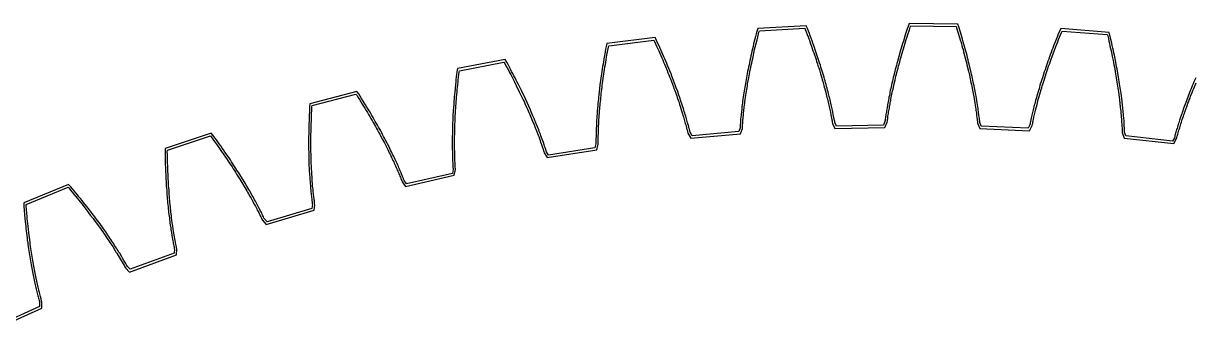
# Model space of a CAD drawing. Extents: x 0 to 2, y 0 to 2.
# Drawn here: x 0.61 to 1.127, y 1.866 to 2.001 of the extents above; entities that cross this region are included whole.
import ezdxf

# ---------------------------------------------------------------- set-up
doc = ezdxf.new("R2010")
doc.units = 0
doc.layers.get('0').update_dxf_attribs({"linetype": 'CONTINUOUS'})

msp = doc.modelspace()

# ---------------------------------------------------------------- linework, layer by layer
at = {"color": 0}
for points in [[(0.59782, 1.86583), (0.61789, 1.87489), (0.61789, 1.87744), (0.61773, 1.87799), (0.61751, 1.87896), (0.61719, 1.88004), (0.61708, 1.88058), (0.61692, 1.88112), (0.61675, 1.88172), (0.61664, 1.88226), (0.61648, 1.88286), (0.61637, 1.88351), (0.61621, 1.88411), (0.61589, 1.88542), (0.61578, 1.88607), (0.61561, 1.88672), (0.61529, 1.88813), (0.61518, 1.88883), (0.61502, 1.8896), (0.61485, 1.89031), (0.61475, 1.89106), (0.61458, 1.89182), (0.61442, 1.89264), (0.61431, 1.89344), (0.61382, 1.89589), (0.61372, 1.89675), (0.61355, 1.89762), (0.61344, 1.89849), (0.61328, 1.89936), (0.61317, 1.90028), (0.61285, 1.90213), (0.61274, 1.90306), (0.61263, 1.90403), (0.61247, 1.905), (0.61236, 1.90597), (0.6122, 1.90696), (0.61176, 1.91108), (0.61165, 1.91217), (0.61149, 1.91325), (0.61138, 1.91433), (0.61133, 1.91547), (0.61122, 1.91656), (0.61089, 1.91997), (0.61089, 1.92063), (0.62939, 1.92822), (0.62983, 1.92779), (0.63053, 1.92686), (0.63129, 1.926), (0.63411, 1.92253), (0.63482, 1.92171), (0.63547, 1.92085), (0.63742, 1.9184), (0.63921, 1.91596), (0.64041, 1.91444), (0.64095, 1.91368), (0.64155, 1.91292), (0.64263, 1.9114), (0.64312, 1.91069), (0.64366, 1.91), (0.64415, 1.90924), (0.64469, 1.90858), (0.64513, 1.90782), (0.64562, 1.90717), (0.6461, 1.90647), (0.64697, 1.90517), (0.64746, 1.90451), (0.64784, 1.90386), (0.64828, 1.90321), (0.64865, 1.90261), (0.64909, 1.90201), (0.65023, 1.90022), (0.65055, 1.89962), (0.65093, 1.89908), (0.65256, 1.89638), (0.65289, 1.89589), (0.6537, 1.89442), (0.65397, 1.89399), (0.65424, 1.8935), (0.65446, 1.89307), (0.65478, 1.89258), (0.65658, 1.89074), (0.67719, 1.89844), (0.67735, 1.90099), (0.67725, 1.90158), (0.67703, 1.90256), (0.67681, 1.90365), (0.67676, 1.90419), (0.67665, 1.90474), (0.67622, 1.90713), (0.67578, 1.90972), (0.67556, 1.91114), (0.67551, 1.91183), (0.6754, 1.91254), (0.67508, 1.91482), (0.67502, 1.91558), (0.6748, 1.91721), (0.67475, 1.91803), (0.67464, 1.91883), (0.67453, 1.91971), (0.67448, 1.92051), (0.67437, 1.92144), (0.67426, 1.92231), (0.67421, 1.92318), (0.67415, 1.9241), (0.67405, 1.92503), (0.67399, 1.926), (0.67394, 1.92692), (0.67388, 1.9279), (0.67377, 1.92887), (0.67372, 1.92985), (0.67366, 1.93087), (0.67361, 1.93186), (0.67356, 1.93289), (0.6735, 1.93397), (0.67345, 1.935), (0.67339, 1.93608), (0.67339, 1.93718), (0.67329, 1.93935), (0.67329, 1.94049), (0.67323, 1.94162), (0.67323, 1.94276), (0.67318, 1.9439), (0.67323, 1.94456), (0.69222, 1.9509), (0.6926, 1.95042), (0.69331, 1.94949), (0.69591, 1.94581), (0.69656, 1.94493), (0.69716, 1.94401), (0.69954, 1.94054), (0.70009, 1.93972), (0.70068, 1.93886), (0.70177, 1.93722), (0.70226, 1.93642), (0.7028, 1.9356), (0.70329, 1.93485), (0.70378, 1.93403), (0.70524, 1.93175), (0.70568, 1.93099), (0.70611, 1.93028), (0.70654, 1.92953), (0.70784, 1.9274), (0.70822, 1.92671), (0.7086, 1.92606), (0.70898, 1.92535), (0.70974, 1.92404), (0.71012, 1.92344), (0.71078, 1.92215), (0.7111, 1.9216), (0.71143, 1.92096), (0.71175, 1.92036), (0.71208, 1.91982), (0.71235, 1.91922), (0.71267, 1.91868), (0.71289, 1.91812), (0.71322, 1.91758), (0.71349, 1.9171), (0.7137, 1.91656), (0.71398, 1.91607), (0.71419, 1.91558), (0.71446, 1.9151), (0.71468, 1.91461), (0.7149, 1.91417), (0.71511, 1.91363), (0.7168, 1.91174), (0.7379, 1.91803), (0.73823, 1.92051), (0.73817, 1.92111), (0.73812, 1.9216), (0.73806, 1.92215), (0.73796, 1.92264), (0.7379, 1.92318), (0.73785, 1.92378), (0.73779, 1.92432), (0.73774, 1.92492), (0.73763, 1.92551), (0.73758, 1.92611), (0.73752, 1.92676), (0.73747, 1.92736), (0.73741, 1.928), (0.7373, 1.92865), (0.7373, 1.92936), (0.73725, 1.93007), (0.73714, 1.93078), (0.73709, 1.93147), (0.73709, 1.93218), (0.73693, 1.93446), (0.73687, 1.93528), (0.73682, 1.93604), (0.73682, 1.93685), (0.73676, 1.93772), (0.73671, 1.93853), (0.73671, 1.93935), (0.73665, 1.94021), (0.73665, 1.94114), (0.7366, 1.942), (0.7366, 1.94293), (0.73655, 1.94379), (0.73655, 1.95161), (0.7366, 1.95264), (0.7366, 1.95367), (0.73665, 1.95469), (0.73665, 1.95578), (0.73676, 1.95796), (0.73676, 1.9591), (0.73698, 1.96365), (0.73709, 1.96425), (0.7564, 1.96935), (0.75678, 1.96881), (0.75738, 1.96783), (0.75797, 1.9669), (0.75917, 1.96496), (0.76036, 1.96311), (0.76091, 1.96212), (0.76145, 1.96121), (0.76199, 1.96035), (0.76253, 1.95942), (0.76302, 1.95856), (0.76351, 1.95763), (0.76405, 1.95676), (0.76503, 1.95503), (0.76546, 1.95421), (0.76595, 1.9534), (0.76638, 1.95253), (0.76687, 1.95171), (0.76725, 1.95096), (0.76812, 1.94933), (0.7685, 1.94857), (0.76894, 1.94781), (0.76969, 1.94629), (0.77045, 1.94488), (0.77078, 1.94413), (0.7711, 1.94342), (0.77148, 1.94276), (0.77181, 1.94206), (0.77214, 1.9414), (0.77241, 1.94069), (0.77273, 1.94006), (0.77306, 1.93946), (0.77333, 1.93881), (0.77387, 1.93761), (0.77414, 1.93696), (0.77441, 1.93642), (0.77463, 1.93582), (0.7749, 1.93528), (0.77512, 1.93468), (0.77534, 1.93419), (0.77555, 1.93365), (0.77582, 1.93311), (0.77599, 1.93261), (0.7762, 1.93213), (0.77637, 1.93164), (0.77658, 1.93115), (0.7768, 1.93061), (0.77832, 1.9286), (0.7998, 1.93349), (0.80029, 1.93599), (0.80029, 1.93653), (0.80024, 1.93707), (0.80024, 1.93756), (0.80013, 1.93864), (0.80013, 1.93918), (0.80008, 1.93978), (0.80008, 1.94038), (0.80002, 1.94097), (0.80002, 1.94222), (0.79997, 1.94282), (0.79997, 1.94417), (0.79991, 1.94482), (0.79991, 1.95074), (0.79997, 1.95156), (0.79997, 1.95318), (0.80002, 1.954), (0.80002, 1.95574), (0.80013, 1.95747), (0.80019, 1.95839), (0.80019, 1.95931), (0.80029, 1.96115), (0.80035, 1.96212), (0.80046, 1.96311), (0.80062, 1.96604), (0.80073, 1.96707), (0.80078, 1.9681), (0.801, 1.97017), (0.80111, 1.97125), (0.80116, 1.97233), (0.80132, 1.97342), (0.80143, 1.97456), (0.80154, 1.97564), (0.80165, 1.97678), (0.80181, 1.97792), (0.80192, 1.97906), (0.80203, 1.97965), (0.82167, 1.98346), (0.82205, 1.98292), (0.82259, 1.98188), (0.82308, 1.9809), (0.82368, 1.97987), (0.82416, 1.97889), (0.82471, 1.97792), (0.82617, 1.97499), (0.82715, 1.97314), (0.82845, 1.97038), (0.82932, 1.96864), (0.82975, 1.96772), (0.83013, 1.96685), (0.83057, 1.96604), (0.83095, 1.96517), (0.83171, 1.96354), (0.83203, 1.96272), (0.83241, 1.96192), (0.83274, 1.96115), (0.83306, 1.96035), (0.83404, 1.95806), (0.83436, 1.95736), (0.83464, 1.9566), (0.83496, 1.95589), (0.8355, 1.95449), (0.83578, 1.95383), (0.83599, 1.95318), (0.83654, 1.95188), (0.83675, 1.95122), (0.83702, 1.95057), (0.83746, 1.94937), (0.83762, 1.94879), (0.83784, 1.94819), (0.83827, 1.9471), (0.8386, 1.94601), (0.83881, 1.94547), (0.8393, 1.94401), (0.83946, 1.94347), (0.84082, 1.94135), (0.86263, 1.94476), (0.86328, 1.94721), (0.86328, 1.95101), (0.86334, 1.95161), (0.86334, 1.95221), (0.86339, 1.95285), (0.86339, 1.9541), (0.86344, 1.95475), (0.86344, 1.9554), (0.8635, 1.95611), (0.86355, 1.95676), (0.86355, 1.95747), (0.86361, 1.95822), (0.86366, 1.95893), (0.86388, 1.96197), (0.86393, 1.96278), (0.86404, 1.9636), (0.86409, 1.96442), (0.8642, 1.96522), (0.86426, 1.9661), (0.86437, 1.9669), (0.86442, 1.96783), (0.86453, 1.96869), (0.86464, 1.96963), (0.86475, 1.97049), (0.86496, 1.97233), (0.86507, 1.97331), (0.86518, 1.97424), (0.86534, 1.97521), (0.86545, 1.97618), (0.86578, 1.97825), (0.86589, 1.97922), (0.86605, 1.98025), (0.86621, 1.98133), (0.86643, 1.98236), (0.86675, 1.98454), (0.86697, 1.98562), (0.86713, 1.98671), (0.86779, 1.99013), (0.86795, 1.99072), (0.88775, 1.99317), (0.88807, 1.99262), (0.88856, 1.99154), (0.889, 1.9905), (0.88997, 1.98844), (0.89041, 1.98742), (0.89084, 1.98643), (0.89128, 1.9854), (0.89171, 1.98443), (0.89209, 1.98346), (0.89252, 1.98253), (0.8929, 1.98156), (0.89366, 1.97971), (0.89404, 1.97874), (0.89442, 1.97786), (0.89475, 1.97694), (0.89513, 1.97607), (0.89643, 1.9726), (0.8967, 1.97179), (0.89703, 1.97097), (0.8973, 1.97017), (0.89762, 1.96935), (0.89789, 1.96853), (0.89811, 1.96778), (0.89865, 1.96625), (0.89893, 1.96556), (0.89914, 1.96479), (0.89941, 1.96408), (0.90007, 1.96197), (0.9005, 1.96067), (0.90066, 1.96001), (0.90088, 1.95936), (0.90104, 1.95871), (0.90169, 1.95632), (0.90186, 1.95578), (0.90202, 1.95518), (0.90218, 1.95469), (0.90229, 1.95415), (0.90245, 1.95361), (0.90267, 1.95264), (0.90283, 1.9521), (0.90408, 1.94988), (0.926, 1.95182), (0.92687, 1.95421), (0.92687, 1.95481), (0.92692, 1.95529), (0.92697, 1.95583), (0.92703, 1.95632), (0.92703, 1.95692), (0.92708, 1.95747), (0.92714, 1.95806), (0.92719, 1.95861), (0.92725, 1.95921), (0.9273, 1.95985), (0.92735, 1.96044), (0.92741, 1.9611), (0.92752, 1.96175), (0.92757, 1.9624), (0.92768, 1.96306), (0.92773, 1.96376), (0.92784, 1.96446), (0.9279, 1.96517), (0.92801, 1.96588), (0.92844, 1.96892), (0.92855, 1.96972), (0.92866, 1.97049), (0.92882, 1.97131), (0.92893, 1.97217), (0.92909, 1.97299), (0.9292, 1.97385), (0.92969, 1.97646), (0.93018, 1.97922), (0.93061, 1.98107), (0.93077, 1.98204), (0.93099, 1.98301), (0.93115, 1.984), (0.93142, 1.98497), (0.93229, 1.9891), (0.93256, 1.99013), (0.93338, 1.99337), (0.93365, 1.99451), (0.93419, 1.99669), (0.93441, 1.99729), (0.95437, 1.99843), (0.95459, 1.99783), (0.95502, 1.99681), (0.9554, 1.99571), (0.95584, 1.99463), (0.9566, 1.99257), (0.95698, 1.99149), (0.95736, 1.9905), (0.95768, 1.98947), (0.95801, 1.9885), (0.95839, 1.98753), (0.95936, 1.9846), (0.95964, 1.98367), (0.95996, 1.98269), (0.96023, 1.98182), (0.96056, 1.9809), (0.96083, 1.97999), (0.96137, 1.97825), (0.96159, 1.97738), (0.96186, 1.97651), (0.96208, 1.97569), (0.96235, 1.97483), (0.96278, 1.97319), (0.963, 1.97244), (0.96322, 1.97163), (0.96365, 1.97011), (0.96381, 1.96935), (0.96403, 1.96864), (0.96419, 1.96789), (0.96436, 1.96718), (0.96452, 1.96653), (0.96484, 1.96511), (0.96517, 1.96382), (0.96528, 1.96317), (0.96544, 1.96257), (0.96555, 1.96197), (0.96571, 1.96137), (0.96593, 1.96018), (0.96636, 1.95801), (0.96647, 1.95751), (0.96652, 1.95697), (0.96664, 1.95643), (0.96772, 1.95415), (0.98975, 1.95464), (0.99072, 1.95697), (0.99083, 1.95757), (0.99089, 1.95806), (0.99099, 1.95856), (0.9911, 1.95964), (0.99121, 1.96018), (0.99132, 1.96078), (0.99137, 1.96132), (0.99159, 1.96251), (0.9917, 1.96317), (0.99181, 1.96376), (0.99203, 1.96506), (0.99213, 1.96576), (0.9923, 1.96642), (0.9924, 1.96712), (0.99257, 1.96783), (0.99268, 1.96853), (0.99284, 1.96929), (0.993, 1.97), (0.99316, 1.97076), (0.99333, 1.97157), (0.99365, 1.9731), (0.99382, 1.9739), (0.99425, 1.97553), (0.99441, 1.9764), (0.99463, 1.97726), (0.99485, 1.97808), (0.99506, 1.97894), (0.99528, 1.97987), (0.99555, 1.98074), (0.99577, 1.98167), (0.99604, 1.98258), (0.99626, 1.98351), (0.99653, 1.98449), (0.9968, 1.9854), (0.99734, 1.98736), (0.99761, 1.98839), (0.99794, 1.98936), (0.99821, 1.9904), (0.99919, 1.99349), (0.99951, 1.99457), (0.99984, 1.99561), (1.0006, 1.99778), (1.00092, 1.99892), (1.00119, 1.99946), (1.00119, 1.99946), (1.02116, 1.99924), (1.02138, 1.99864), (1.02268, 1.99431), (1.023, 1.99328), (1.02333, 1.99219), (1.02387, 1.99013), (1.0242, 1.9891), (1.02441, 1.98807), (1.0255, 1.98415), (1.02572, 1.98324), (1.02593, 1.98226), (1.02658, 1.97949), (1.02702, 1.97775), (1.02734, 1.97601), (1.02756, 1.97521), (1.02772, 1.97439), (1.02789, 1.97353), (1.02805, 1.97276), (1.02837, 1.97114), (1.02854, 1.97038), (1.02865, 1.96963), (1.02881, 1.96892), (1.02892, 1.96815), (1.02908, 1.96744), (1.02941, 1.96533), (1.02984, 1.96272), (1.02989, 1.96212), (1.03011, 1.96094), (1.03022, 1.95975), (1.03033, 1.95921), (1.03044, 1.95811), (1.03054, 1.95714), (1.0306, 1.95654), (1.03157, 1.95415), (1.05355, 1.95318), (1.05469, 1.95546), (1.05485, 1.956), (1.05496, 1.95654), (1.05501, 1.95703), (1.05512, 1.95757), (1.05528, 1.95811), (1.0555, 1.95921), (1.05561, 1.95979), (1.05577, 1.96039), (1.05593, 1.96094), (1.05604, 1.96158), (1.05621, 1.96218), (1.05686, 1.96479), (1.05707, 1.9655), (1.05724, 1.96615), (1.0574, 1.9669), (1.05783, 1.96832), (1.0587, 1.97136), (1.05892, 1.97217), (1.05919, 1.97299), (1.05941, 1.97379), (1.05995, 1.97542), (1.06103, 1.97889), (1.06136, 1.97976), (1.06169, 1.98068), (1.06196, 1.98161), (1.06228, 1.98253), (1.06266, 1.98346), (1.06299, 1.98438), (1.06364, 1.98633), (1.0644, 1.98828), (1.06516, 1.99035), (1.06554, 1.99132), (1.06597, 1.99235), (1.06635, 1.99343), (1.06679, 1.99447), (1.06722, 1.99556), (1.06765, 1.99658), (1.06793, 1.99718), (1.08784, 1.99561), (1.08805, 1.99501), (1.08832, 1.99393), (1.08854, 1.99278), (1.08881, 1.99164), (1.08903, 1.99056), (1.0893, 1.98947), (1.08952, 1.98839), (1.09017, 1.98529), (1.09039, 1.98421), (1.0906, 1.98324), (1.09077, 1.98221), (1.09098, 1.98122), (1.09131, 1.97928), (1.09147, 1.97835), (1.09163, 1.97738), (1.0918, 1.97651), (1.09212, 1.97467), (1.09223, 1.97379), (1.09239, 1.97287), (1.0925, 1.972), (1.09261, 1.97119), (1.09277, 1.97032), (1.0931, 1.96789), (1.09321, 1.96712), (1.09326, 1.96631), (1.09337, 1.96556), (1.09343, 1.96479), (1.09353, 1.96403), (1.09359, 1.96332), (1.0937, 1.96263), (1.09375, 1.96192), (1.09386, 1.96121), (1.09413, 1.95796), (1.09418, 1.95736), (1.09418, 1.95676), (1.09424, 1.95617), (1.09429, 1.95562), (1.09429, 1.95503), (1.09435, 1.95449), (1.09435, 1.95394), (1.0944, 1.95344), (1.0944, 1.9529), (1.09446, 1.95236), (1.09522, 1.94993), (1.11713, 1.94749), (1.11843, 1.94971), (1.11854, 1.95025), (1.11871, 1.95074), (1.11882, 1.95122), (1.11898, 1.95171), (1.11947, 1.95335), (1.11963, 1.95394), (1.11979, 1.95449), (1.11995, 1.95508), (1.12017, 1.95568), (1.12033, 1.95628), (1.12055, 1.95692), (1.12077, 1.95751), (1.12093, 1.95817), (1.1212, 1.95882), (1.12142, 1.95953), (1.12164, 1.96018), (1.12185, 1.96089), (1.1224, 1.96229), (1.12261, 1.96306), (1.12288, 1.96376), (1.12343, 1.96528), (1.12375, 1.96604), (1.12402, 1.96685), (1.12435, 1.96761), (1.12462, 1.96843), (1.12527, 1.97006), (1.1256, 1.97092), (1.12598, 1.97174), (1.1263, 1.9726), (1.12706, 1.97433)], [(1.12684, 1.97657), (1.12647, 1.97569), (1.12608, 1.97478), (1.12571, 1.9739), (1.12532, 1.97299), (1.125, 1.97217), (1.12468, 1.97131), (1.12429, 1.97049), (1.12397, 1.96963), (1.1237, 1.96881), (1.12337, 1.96799), (1.12305, 1.96724), (1.12277, 1.96642), (1.12245, 1.96565), (1.12218, 1.96485), (1.12191, 1.96414), (1.12164, 1.96338), (1.12137, 1.96268), (1.12115, 1.96192), (1.12088, 1.96121), (1.12066, 1.96056), (1.12044, 1.95985), (1.12017, 1.95915), (1.11974, 1.95785), (1.11957, 1.95725), (1.11936, 1.9566), (1.11914, 1.956), (1.11882, 1.95481), (1.1186, 1.95421), (1.11843, 1.95367), (1.11827, 1.95307), (1.11811, 1.95258), (1.118, 1.95204), (1.11784, 1.9515), (1.11768, 1.95101), (1.11757, 1.95053), (1.11746, 1.95008), (1.11654, 1.94857), (1.09603, 1.9509), (1.09549, 1.95253), (1.09549, 1.95296), (1.09538, 1.95404), (1.09538, 1.95454), (1.09532, 1.95508), (1.09532, 1.95568), (1.09527, 1.95622), (1.09522, 1.95682), (1.09522, 1.95747), (1.09511, 1.95865), (1.095, 1.95996), (1.09494, 1.96067), (1.09489, 1.96132), (1.09483, 1.96203), (1.09473, 1.96272), (1.09467, 1.96343), (1.09456, 1.96419), (1.09451, 1.9649), (1.0944, 1.96565), (1.09435, 1.96642), (1.09391, 1.96967), (1.09375, 1.97049), (1.0937, 1.97131), (1.09353, 1.97217), (1.09343, 1.97304), (1.09326, 1.9739), (1.0931, 1.97483), (1.09299, 1.97575), (1.0925, 1.97851), (1.09218, 1.98047), (1.09196, 1.98144), (1.09163, 1.9834), (1.09098, 1.98649), (1.09077, 1.98757), (1.09055, 1.98861), (1.09033, 1.98969), (1.09006, 1.99078), (1.08984, 1.99186), (1.08903, 1.99528), (1.08865, 1.99658), (1.06733, 1.99826), (1.06673, 1.99701), (1.06624, 1.99593), (1.06586, 1.99485), (1.065, 1.99278), (1.06462, 1.99169), (1.06418, 1.99067), (1.0638, 1.98969), (1.06342, 1.98867), (1.06304, 1.98768), (1.06266, 1.98665), (1.06234, 1.98574), (1.06201, 1.98475), (1.06163, 1.98383), (1.06131, 1.98286), (1.06098, 1.98193), (1.06071, 1.98101), (1.06038, 1.98008), (1.06006, 1.97922), (1.05952, 1.97749), (1.05924, 1.97657), (1.05892, 1.97575), (1.0587, 1.97487), (1.05816, 1.97325), (1.05794, 1.97244), (1.05773, 1.97168), (1.05745, 1.97086), (1.0568, 1.96858), (1.05664, 1.96789), (1.05621, 1.96647), (1.05604, 1.96576), (1.05583, 1.96506), (1.05566, 1.96442), (1.0555, 1.96371), (1.05534, 1.96306), (1.05518, 1.96246), (1.05501, 1.96181), (1.0549, 1.96121), (1.05474, 1.96061), (1.05463, 1.96001), (1.05447, 1.95942), (1.05404, 1.95725), (1.05387, 1.95671), (1.05382, 1.95622), (1.05371, 1.95583), (1.05295, 1.95426), (1.03228, 1.95518), (1.03163, 1.95682), (1.03157, 1.95719), (1.03147, 1.95828), (1.03141, 1.95876), (1.03136, 1.95931), (1.03125, 1.9599), (1.0312, 1.96044), (1.03109, 1.96104), (1.03103, 1.96164), (1.03093, 1.96224), (1.03087, 1.96289), (1.03044, 1.9655), (1.03011, 1.96761), (1.02995, 1.96838), (1.02984, 1.96907), (1.02968, 1.96983), (1.02957, 1.9706), (1.02941, 1.97136), (1.02924, 1.97217), (1.02908, 1.97293), (1.02875, 1.97456), (1.02859, 1.97542), (1.02837, 1.97624), (1.02821, 1.97711), (1.02799, 1.97797), (1.02783, 1.97885), (1.02696, 1.98253), (1.02669, 1.98346), (1.02648, 1.98443), (1.0262, 1.98535), (1.02599, 1.98633), (1.02572, 1.98736), (1.02544, 1.98833), (1.0249, 1.9904), (1.02458, 1.99143), (1.02431, 1.99246), (1.02403, 1.99354), (1.02371, 1.99457), (1.02306, 1.99675), (1.02241, 1.99903), (1.02192, 2.00028), (1.00049, 2.00054), (1.00049, 2.00054), (0.99995, 1.99924), (0.99962, 1.9981), (0.99886, 1.99593), (0.99853, 1.99485), (0.99789, 1.99278), (0.99756, 1.99169), (0.99723, 1.99067), (0.99696, 1.98964), (0.99664, 1.98867), (0.99528, 1.98378), (0.99501, 1.98286), (0.99479, 1.98193), (0.99452, 1.98107), (0.9943, 1.98014), (0.99409, 1.97928), (0.99387, 1.97835), (0.99365, 1.97749), (0.99343, 1.97667), (0.99322, 1.97581), (0.99306, 1.97499), (0.99284, 1.97412), (0.99268, 1.97336), (0.99251, 1.97254), (0.9923, 1.97179), (0.99213, 1.97103), (0.99197, 1.97021), (0.99186, 1.96951), (0.9917, 1.96875), (0.99154, 1.96804), (0.99143, 1.96733), (0.99126, 1.96664), (0.99116, 1.96593), (0.99105, 1.96528), (0.99089, 1.96463), (0.99067, 1.96332), (0.99045, 1.96212), (0.9904, 1.96153), (0.99018, 1.96035), (0.99013, 1.95979), (0.99002, 1.95925), (0.98991, 1.95817), (0.9898, 1.95768), (0.98975, 1.95725), (0.98909, 1.95568), (0.96842, 1.95518), (0.96766, 1.95676), (0.96761, 1.95719), (0.9675, 1.95768), (0.96696, 1.96039), (0.96674, 1.96158), (0.96658, 1.96218), (0.96647, 1.96283), (0.96631, 1.96343), (0.9662, 1.96408), (0.96588, 1.96539), (0.96571, 1.9661), (0.96555, 1.96674), (0.96539, 1.96744), (0.96522, 1.96821), (0.96501, 1.96892), (0.96484, 1.96967), (0.96468, 1.97038), (0.96446, 1.97114), (0.96425, 1.97194), (0.96403, 1.97271), (0.96381, 1.97353), (0.9636, 1.97428), (0.96338, 1.97515), (0.96311, 1.97597), (0.96289, 1.97683), (0.96262, 1.97765), (0.96235, 1.97851), (0.96208, 1.97944), (0.96181, 1.98031), (0.96154, 1.98122), (0.96126, 1.9821), (0.96094, 1.98307), (0.96067, 1.984), (0.96034, 1.98492), (0.95904, 1.98882), (0.95866, 1.98986), (0.95833, 1.99083), (0.95795, 1.99186), (0.95763, 1.99289), (0.95719, 1.99397), (0.95681, 1.99501), (0.95644, 1.9961), (0.95557, 1.99826), (0.95502, 1.99951), (0.93365, 1.99832), (0.93321, 1.99701), (0.93294, 1.99588), (0.93262, 1.99474), (0.9318, 1.99149), (0.93159, 1.9904), (0.93132, 1.98936), (0.9311, 1.98828), (0.93083, 1.98725), (0.93061, 1.98622), (0.93039, 1.98525), (0.93018, 1.98421), (0.92996, 1.98324), (0.9298, 1.98226), (0.92958, 1.98128), (0.92936, 1.98036), (0.9292, 1.97944), (0.92904, 1.97846), (0.92887, 1.97754), (0.92871, 1.97667), (0.92855, 1.97575), (0.92806, 1.97314), (0.92795, 1.97233), (0.92779, 1.97151), (0.92757, 1.96989), (0.92741, 1.96907), (0.92697, 1.96604), (0.92692, 1.96533), (0.92681, 1.96463), (0.9267, 1.96386), (0.92665, 1.96322), (0.92659, 1.96251), (0.92649, 1.96186), (0.92643, 1.96121), (0.92632, 1.96056), (0.92627, 1.95996), (0.92622, 1.95931), (0.92611, 1.95811), (0.92605, 1.95757), (0.926, 1.95697), (0.926, 1.95643), (0.92594, 1.95589), (0.92589, 1.9554), (0.92584, 1.95486), (0.92584, 1.95443), (0.92529, 1.95281), (0.90468, 1.95096), (0.90381, 1.95247), (0.9037, 1.9529), (0.90348, 1.95389), (0.90332, 1.95443), (0.90321, 1.95497), (0.90272, 1.9566), (0.90224, 1.95839), (0.90207, 1.95904), (0.90186, 1.95964), (0.90169, 1.96029), (0.90148, 1.96094), (0.90126, 1.96164), (0.90104, 1.96229), (0.90088, 1.963), (0.90061, 1.96371), (0.90017, 1.96511), (0.89963, 1.96664), (0.89941, 1.96733), (0.89914, 1.96815), (0.89887, 1.96892), (0.89833, 1.97054), (0.89768, 1.97217), (0.89741, 1.97299), (0.8961, 1.97646), (0.89572, 1.97732), (0.8954, 1.97825), (0.89388, 1.98193), (0.8935, 1.98292), (0.89263, 1.98486), (0.89225, 1.98583), (0.89182, 1.98687), (0.89138, 1.98785), (0.8909, 1.98888), (0.89046, 1.9899), (0.88997, 1.99094), (0.88949, 1.99203), (0.889, 1.99306), (0.88835, 1.99431), (0.86708, 1.99164), (0.86675, 1.99035), (0.86654, 1.98915), (0.86637, 1.98801), (0.86616, 1.98693), (0.86594, 1.98579), (0.86578, 1.98469), (0.86556, 1.98361), (0.8654, 1.98253), (0.86523, 1.9815), (0.86507, 1.98042), (0.86475, 1.97835), (0.86458, 1.97738), (0.86447, 1.97635), (0.86431, 1.97538), (0.8642, 1.97439), (0.86404, 1.97342), (0.8635, 1.96881), (0.86339, 1.96793), (0.86334, 1.96707), (0.86323, 1.96619), (0.86317, 1.96533), (0.86306, 1.96451), (0.86296, 1.96289), (0.86285, 1.96208), (0.86279, 1.96126), (0.86263, 1.95899), (0.86252, 1.95757), (0.86252, 1.95688), (0.86247, 1.95617), (0.86247, 1.95546), (0.86236, 1.95415), (0.86236, 1.95285), (0.8623, 1.95226), (0.8623, 1.95047), (0.86225, 1.94993), (0.86225, 1.94732), (0.86182, 1.94569), (0.84136, 1.94243), (0.84039, 1.9439), (0.84028, 1.94433), (0.83995, 1.94532), (0.83979, 1.94586), (0.83963, 1.94635), (0.83941, 1.94689), (0.83908, 1.94797), (0.838, 1.95096), (0.83778, 1.95161), (0.83751, 1.95221), (0.83724, 1.95285), (0.83702, 1.9535), (0.83648, 1.95492), (0.83621, 1.95557), (0.83594, 1.95628), (0.83561, 1.95703), (0.83534, 1.95774), (0.83501, 1.9585), (0.83469, 1.95921), (0.83436, 1.96001), (0.83371, 1.96153), (0.83339, 1.96235), (0.83187, 1.9656), (0.83073, 1.96821), (0.82986, 1.96994), (0.82943, 1.97086), (0.82899, 1.97174), (0.8285, 1.97265), (0.82807, 1.97364), (0.82758, 1.97456), (0.82715, 1.97547), (0.82666, 1.97646), (0.82612, 1.97743), (0.82563, 1.9784), (0.82509, 1.97939), (0.8246, 1.98036), (0.82351, 1.98242), (0.82292, 1.98346), (0.82221, 1.9846), (0.80116, 1.98058), (0.80094, 1.97922), (0.80078, 1.97803), (0.80067, 1.97689), (0.80051, 1.97575), (0.8004, 1.97467), (0.80029, 1.97353), (0.79997, 1.97026), (0.79986, 1.96924), (0.79975, 1.96815), (0.7997, 1.96718), (0.79959, 1.96615), (0.79953, 1.96511), (0.79943, 1.96317), (0.79932, 1.96218), (0.79926, 1.96121), (0.79921, 1.96029), (0.79921, 1.95936), (0.7991, 1.95844), (0.7991, 1.95751), (0.79905, 1.95665), (0.79905, 1.95578), (0.79894, 1.95404), (0.79894, 1.95156), (0.79888, 1.95074), (0.79888, 1.94482), (0.79894, 1.94417), (0.79894, 1.94217), (0.79899, 1.94157), (0.79899, 1.94092), (0.79905, 1.94032), (0.79905, 1.93972), (0.7991, 1.93918), (0.7991, 1.93858), (0.79921, 1.9375), (0.79921, 1.93696), (0.79926, 1.93647), (0.79926, 1.93604), (0.79894, 1.93435), (0.77875, 1.92974), (0.77772, 1.93115), (0.77756, 1.93153), (0.7774, 1.93201), (0.77696, 1.933), (0.77653, 1.93408), (0.77631, 1.93457), (0.7761, 1.93511), (0.77582, 1.93571), (0.77561, 1.93625), (0.77534, 1.93685), (0.77512, 1.93739), (0.77485, 1.93799), (0.77452, 1.93864), (0.77425, 1.93924), (0.77398, 1.93989), (0.77365, 1.94054), (0.77338, 1.94119), (0.77306, 1.94185), (0.77273, 1.94254), (0.77241, 1.94319), (0.77208, 1.9439), (0.7717, 1.94461), (0.77138, 1.94532), (0.771, 1.94601), (0.76948, 1.94906), (0.76904, 1.94988), (0.76861, 1.95063), (0.76818, 1.95144), (0.7678, 1.95221), (0.76731, 1.95307), (0.76687, 1.95389), (0.76638, 1.95475), (0.7659, 1.95557), (0.76546, 1.95643), (0.76492, 1.95731), (0.76394, 1.95904), (0.7634, 1.95996), (0.76291, 1.96083), (0.76231, 1.96175), (0.76123, 1.9636), (0.76063, 1.96457), (0.76009, 1.9655), (0.7589, 1.96744), (0.75825, 1.96843), (0.75765, 1.9694), (0.75684, 1.97054), (0.73611, 1.96511), (0.73595, 1.96376), (0.73589, 1.96257), (0.73573, 1.95915), (0.73573, 1.95801), (0.73562, 1.95583), (0.73562, 1.95475), (0.73557, 1.95367), (0.73557, 1.95161), (0.73551, 1.95057), (0.73551, 1.94472), (0.73557, 1.94379), (0.73557, 1.94194), (0.73562, 1.94108), (0.73562, 1.94021), (0.73568, 1.93935), (0.73568, 1.93847), (0.73584, 1.93604), (0.73584, 1.93522), (0.73589, 1.9344), (0.73606, 1.93213), (0.73606, 1.93143), (0.73616, 1.93067), (0.73622, 1.93001), (0.73633, 1.9286), (0.73655, 1.926), (0.7366, 1.9254), (0.73671, 1.92481), (0.73676, 1.92421), (0.73682, 1.92367), (0.73687, 1.92307), (0.73698, 1.92253), (0.73709, 1.92144), (0.73714, 1.92096), (0.7372, 1.92057), (0.73698, 1.91883), (0.71718, 1.91292), (0.71604, 1.91422), (0.71582, 1.91461), (0.71566, 1.9151), (0.71539, 1.91553), (0.71517, 1.91601), (0.7149, 1.91656), (0.71468, 1.91704), (0.71441, 1.91754), (0.7136, 1.91917), (0.71327, 1.91976), (0.713, 1.92031), (0.71267, 1.9209), (0.71235, 1.92144), (0.71208, 1.9221), (0.7117, 1.92269), (0.71137, 1.92333), (0.71099, 1.92393), (0.71067, 1.92458), (0.70991, 1.92589), (0.70953, 1.9266), (0.70915, 1.92725), (0.70871, 1.92796), (0.70833, 1.92865), (0.70747, 1.93007), (0.70703, 1.93083), (0.7066, 1.93153), (0.70562, 1.93306), (0.70519, 1.93381), (0.7047, 1.93463), (0.70416, 1.93539), (0.70318, 1.93701), (0.70155, 1.93946), (0.70101, 1.94032), (0.70041, 1.94114), (0.69862, 1.94374), (0.69803, 1.94467), (0.69743, 1.94553), (0.69678, 1.94646), (0.69613, 1.94732), (0.69482, 1.94917), (0.69412, 1.95008), (0.69341, 1.95107), (0.69255, 1.9521), (0.67225, 1.94532), (0.6722, 1.94396), (0.6722, 1.94162), (0.67231, 1.93935), (0.67231, 1.93821), (0.67236, 1.93713), (0.67236, 1.93604), (0.67242, 1.93494), (0.67247, 1.93392), (0.67253, 1.93283), (0.67258, 1.93181), (0.67263, 1.93083), (0.67269, 1.92979), (0.67274, 1.92882), (0.67285, 1.92779), (0.67291, 1.92686), (0.67296, 1.92589), (0.67301, 1.92497), (0.67312, 1.92404), (0.67318, 1.92312), (0.67329, 1.92219), (0.67334, 1.92133), (0.67345, 1.92046), (0.6735, 1.9196), (0.67361, 1.91872), (0.67372, 1.91792), (0.67377, 1.9171), (0.67399, 1.91547), (0.6741, 1.91471), (0.67415, 1.91396), (0.67426, 1.91314), (0.67437, 1.91243), (0.67448, 1.91168), (0.6747, 1.91026), (0.6748, 1.90961), (0.67491, 1.9089), (0.67497, 1.90826), (0.67519, 1.90696), (0.67562, 1.90457), (0.67573, 1.90403), (0.67584, 1.90343), (0.67594, 1.90289), (0.67605, 1.9024), (0.67616, 1.90186), (0.67622, 1.90136), (0.67632, 1.90093), (0.67622, 1.89919), (0.65685, 1.89199), (0.6556, 1.89324), (0.65538, 1.89361), (0.65516, 1.89404), (0.65489, 1.89453), (0.65462, 1.89497), (0.65408, 1.89594), (0.65375, 1.89643), (0.65348, 1.89697), (0.65316, 1.89746), (0.65218, 1.89908), (0.6518, 1.89962), (0.65148, 1.90022), (0.6511, 1.90076), (0.65077, 1.90136), (0.65034, 1.90196), (0.64996, 1.90256), (0.64958, 1.90321), (0.64914, 1.90381), (0.64871, 1.90446), (0.64833, 1.90511), (0.64789, 1.90576), (0.64741, 1.90642), (0.64697, 1.90707), (0.64648, 1.90776), (0.64605, 1.90847), (0.64556, 1.90918), (0.64502, 1.90989), (0.64453, 1.9106), (0.64399, 1.91129), (0.6435, 1.91206), (0.64296, 1.91276), (0.64236, 1.91351), (0.64182, 1.91428), (0.64122, 1.9151), (0.64068, 1.91585), (0.64008, 1.91661), (0.63889, 1.91824), (0.63824, 1.919), (0.63759, 1.91986), (0.63628, 1.9215), (0.63563, 1.92236), (0.63493, 1.92318), (0.63422, 1.92404), (0.63357, 1.92492), (0.63281, 1.92578), (0.63211, 1.92665), (0.63135, 1.92757), (0.63059, 1.92844), (0.62967, 1.92947), (0.60986, 1.92133), (0.60986, 1.91992), (0.61041, 1.91422), (0.61046, 1.91314), (0.61062, 1.91206), (0.61073, 1.91103), (0.61084, 1.90994), (0.61106, 1.90788), (0.61122, 1.90685), (0.61133, 1.90588), (0.61144, 1.90483), (0.6116, 1.90386), (0.61171, 1.90294), (0.61187, 1.90201), (0.61198, 1.90104), (0.61214, 1.90013), (0.61225, 1.89925), (0.61241, 1.89833), (0.61258, 1.89746), (0.61269, 1.8966), (0.61285, 1.89572), (0.61301, 1.89492), (0.61312, 1.89404), (0.61328, 1.89324), (0.61339, 1.89247), (0.61355, 1.89165), (0.61404, 1.88938), (0.61415, 1.88867), (0.61431, 1.88792), (0.61464, 1.8865), (0.61475, 1.88585), (0.61491, 1.88514), (0.61507, 1.8845), (0.61518, 1.8839), (0.61534, 1.88325), (0.61551, 1.88265), (0.61561, 1.88206), (0.61594, 1.88086), (0.61605, 1.88032), (0.61621, 1.87978), (0.61632, 1.87924), (0.61648, 1.87875), (0.61664, 1.87819), (0.61675, 1.87771), (0.61686, 1.87728), (0.61686, 1.87554), (0.59804, 1.86708)]]:
    msp.add_lwpolyline(points, dxfattribs=at)

doc.saveas('drawing.dxf')
